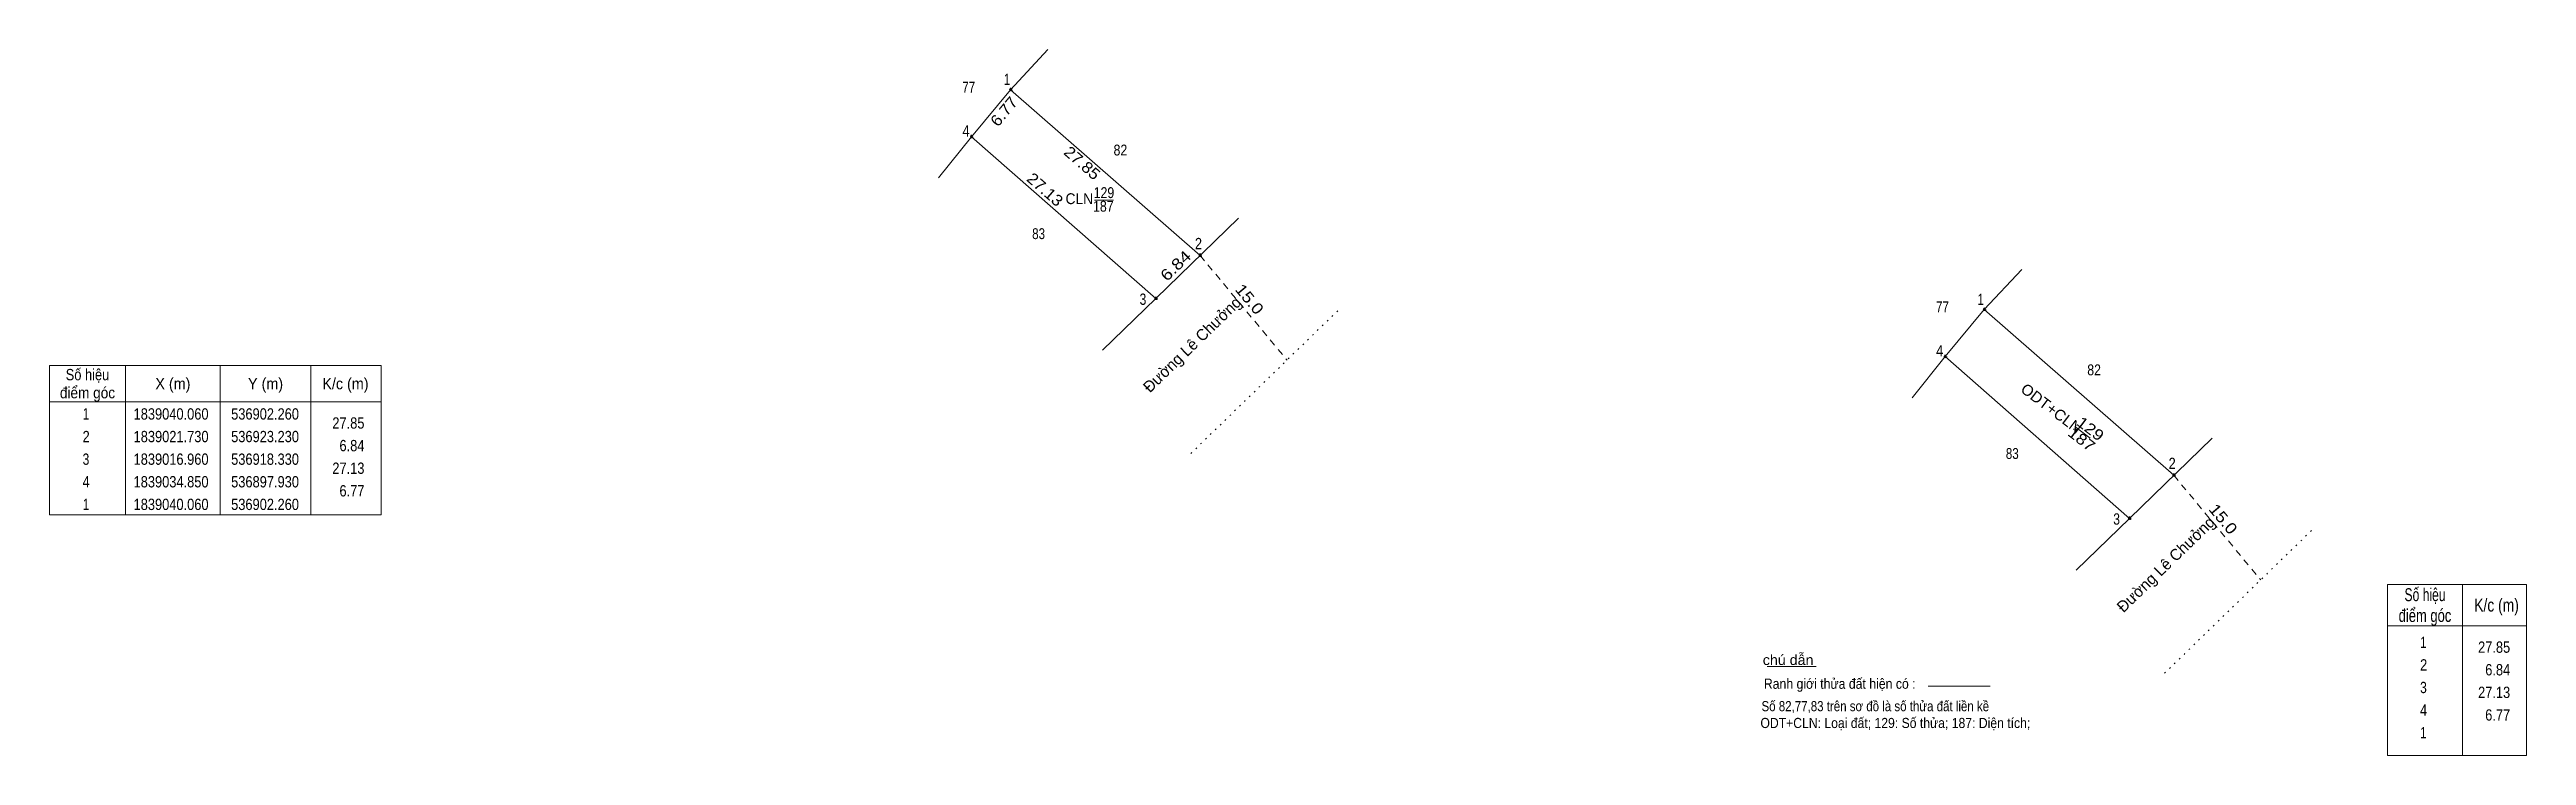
# Model space of a CAD drawing. Header units: metres. Extents: x 536796 to 537070, y 1838966 to 1839044.
import ezdxf
from ezdxf.enums import TextEntityAlignment as Align

# ---------------------------------------------------------------- set-up
doc = ezdxf.new("R2010")
doc.units = ezdxf.units.M
doc.header["$LTSCALE"] = 0.5
doc.linetypes.add('DOTTED', pattern=[1.5, 0.3, -1.2])
doc.linetypes.add('SHORT_DASHED', pattern=[2.7, 1.5, -1.2])
for name, color, linetype, lineweight in [('10', 7, 'Continuous', 13), ('13', 7, 'Continuous', 13), ('17', 7, 'Continuous', 13), ('50', 7, 'DOTTED', 13), ('6', 7, 'Continuous', 13), ('63', 7, 'Continuous', 13)]:
    doc.layers.add(name, color=color, linetype=linetype, lineweight=lineweight)
doc.layers.add('8', color=7, linetype='Continuous')

msp = doc.modelspace()

# ---------------------------------------------------------------- hatches: boundary and pattern name
at = {"layer": '63'}
for points in [[(536902.4309, 1839040.06, 1), (536902.0891, 1839040.06, 1)], [(536898.1009, 1839034.85, 1), (536897.7591, 1839034.85, 1)], [(536923.4009, 1839021.73, 1), (536923.0591, 1839021.73, 1)], [(536918.5009, 1839016.96, 1), (536918.1591, 1839016.96, 1)], [(537010.1809, 1839015.75, 1), (537009.8391, 1839015.75, 1)], [(537005.8509, 1839010.54, 1), (537005.5091, 1839010.54, 1)], [(537031.1509, 1838997.42, 1), (537030.8091, 1838997.42, 1)], [(537026.2509, 1838992.65, 1), (537025.9091, 1838992.65, 1)]]:
    msp.add_hatch(color=256, dxfattribs=at).paths.add_polyline_path(points)

# ---------------------------------------------------------------- linework, layer by layer
at = {"layer": '10'}
for p, q in [((536906.4, 1839044.5), (536902.26, 1839040.06)), ((536897.93, 1839034.85), (536902.26, 1839040.06)), ((536902.26, 1839040.06), (536923.23, 1839021.73)), ((536927.47, 1839025.85), (536918.33, 1839016.96)), ((537014.15, 1839020.19), (537010.01, 1839015.75)), ((537005.68, 1839010.54), (537010.01, 1839015.75)), ((537010.01, 1839015.75), (537030.98, 1838997.42)), ((537035.22, 1839001.54), (537026.08, 1838992.65))]:
    msp.add_line(p, q, dxfattribs=at)
for points in [[(536894.29, 1839030.3), (536897.93, 1839034.85), (536918.33, 1839016.96), (536912.44, 1839011.25)], [(537002.04, 1839005.99), (537005.68, 1839010.54), (537026.08, 1838992.65), (537020.19, 1838986.94)]]:
    msp.add_lwpolyline(points, dxfattribs=at)
at = {"layer": '13'}
for p, q in [((536911.55, 1839027.84), (536913.65, 1839027.84)), ((537020.05, 1839002.81), (537021.72, 1839001.54))]:
    msp.add_line(p, q, dxfattribs=at)
at = {"layer": '17'}
msp.add_line((536986, 1838976.27), (536991.41, 1838976.27), dxfattribs=at)
at = {"layer": '50'}
for p, q in [((536922.21, 1838999.84), (536938.83, 1839015.97)), ((537029.96, 1838975.53), (537046.58, 1838991.66))]:
    msp.add_line(p, q, dxfattribs=at)
at = {"layer": '6'}
msp.add_line((537003.81, 1838974.09), (537010.65, 1838974.09), dxfattribs=at)
at = {"layer": '63', "linetype": 'SHORT_DASHED'}
for p, q in [((536923.23, 1839021.73), (536932.85, 1839010.16)), ((537030.98, 1838997.42), (537040.6, 1838985.85))]:
    msp.add_line(p, q, dxfattribs=at)
at = {"layer": '63'}
for p, q in [((536804.31, 1839009.55), (536804.31, 1838993.05)), ((536814.81, 1839009.55), (536814.81, 1838993.05)), ((536824.81, 1839009.55), (536824.81, 1838993.05)), ((536795.91, 1839005.55), (536832.61, 1839005.55)), ((537054.64, 1838985.35), (537070.01, 1838985.35)), ((537062.92, 1838985.35), (537062.92, 1838966.44)), ((537070.01, 1838985.35), (537070.01, 1838966.44)), ((537054.64, 1838980.76), (537070.01, 1838980.76))]:
    msp.add_line(p, q, dxfattribs=at)
msp.add_lwpolyline([(536795.91, 1839009.55), (536832.61, 1839009.55), (536832.61, 1838993.05), (536795.91, 1838993.05)], close=True, dxfattribs=at)
msp.add_lwpolyline([(537070.01, 1838966.44), (537054.64, 1838966.44), (537054.64, 1838985.35)], dxfattribs=at)
at = {"layer": '63', "linetype": 'DOTTED'}
for centre in [(536902.26, 1839040.06), (536897.93, 1839034.85), (536923.23, 1839021.73), (536918.33, 1839016.96), (537010.01, 1839015.75), (537005.68, 1839010.54), (537030.98, 1838997.42), (537026.08, 1838992.65)]:
    msp.add_circle(centre, 0.1709, dxfattribs=at)

# ---------------------------------------------------------------- texts
at = {"layer": '13'}
for s, width, p in [('CLN', 0.95, (536909.87, 1839027.41)), ('187', 0.85, (536912.525, 1839026.57)), ('129', 0.85, (536912.595, 1839028.08))]:
    msp.add_text(s, height=1.2, dxfattribs=dict(at, width=width)).set_placement(p, align=Align.CENTER)
for s, width, p in [('ODT+CLN', 1.05, (537017.077, 1839004.3412)), ('129', 1.2, (537021.397, 1839002.0898)), ('187', 1.2, (537020.417, 1839000.9274))]:
    msp.add_text(s, height=1.2, rotation=322.775, dxfattribs=dict(at, width=width)).set_placement(p, align=Align.CENTER)
at = {"layer": '6'}
for s, height, width, p in [('chú dẫn', 1.123, 1.05, (536985.5, 1838976.44)), ('Số 82,77,83 trên sơ đồ là số thửa đất liền kề', 1.12, 0.85, (536985.36, 1838971.33)), ('Ranh giới thửa đất hiện có :', 1.126, 0.9, (536985.62, 1838973.81)), ('ODT+CLN: Loại đất; 129: Số thửa; 187: Diện tích;', 1.12, 0.9, (536985.24, 1838969.47))]:
    msp.add_text(s, height=height, dxfattribs=dict(at, width=width)).set_placement(p)
at = {"layer": '63'}
for s, width, p in [(' 1', 0.75, (536902.22, 1839040.58)), (' 4', 0.85, (536897.72, 1839034.87)), (' 2', 0.85, (536923.45, 1839022.42)), (' 3', 0.8, (536917.28, 1839016.27)), (' 1', 0.75, (537009.97, 1839016.27)), (' 4', 0.85, (537005.47, 1839010.56)), ('27.85', 0.85, (536830.76, 1839002.58)), ('6.84', 0.85, (536830.76, 1839000.08)), ('27.13', 0.85, (536830.76, 1838997.58)), (' 2', 0.85, (537031.2, 1838998.11)), ('6.77', 0.85, (536830.76, 1838995.08)), (' 3', 0.8, (537025.03, 1838991.96)), ('27.85', 0.85, (537068.21, 1838977.79)), ('6.84', 0.85, (537068.21, 1838975.29)), ('27.13', 0.85, (537068.21, 1838972.79)), ('6.77', 0.85, (537068.21, 1838970.29))]:
    msp.add_text(s, height=1.25, dxfattribs=dict(at, width=width)).set_placement(p, align=Align.RIGHT)
for s, rotation, width, p in [('6.77', 50.27, 1.1, (536902.0138, 1839037.2505)), ('27.85', 318.843, 1.1, (536909.7687, 1839031.4927)), ('27.13', 318.751, 1.1, (536905.6629, 1839028.5528)), ('6.84', 44.23, 1.2, (536920.9691, 1839020.1509)), ('15.0', 309.742, 1.15, (536928.2209, 1839016.4996)), ('15.0', 309.742, 1.15, (537035.9709, 1838992.1896))]:
    msp.add_text(s, height=1.25, rotation=rotation, dxfattribs=dict(at, width=width)).set_placement(p, align=Align.CENTER)
for p in [(536922.7897, 1839011.4394), (537030.5397, 1838987.1294)]:
    msp.add_text('Đường Lê Chưởng', height=1.25, rotation=44.143, dxfattribs=at).set_placement(p, align=Align.CENTER)
for s, height, width, p in [('Số hiệu', 1.25, 0.85, (536800.11, 1839007.93)), ('X (m)', 1.25, 0.95, (536809.56, 1839006.93)), ('Y (m)', 1.25, 0.95, (536819.815, 1839006.93)), ('K/c (m)', 1.25, 0.95, (536828.655, 1839006.93)), ('điểm góc', 1.25, 0.9, (536800.11, 1839005.93)), (' 1', 1.25, 0.75, (536799.76, 1839003.58)), ('1839040.060', 1.25, 0.85, (536809.36, 1839003.58)), ('536902.260', 1.25, 0.85, (536819.76, 1839003.58)), (' 2', 1.25, 0.85, (536799.765, 1839001.08)), ('1839021.730', 1.25, 0.85, (536809.36, 1839001.08)), ('536923.230', 1.25, 0.85, (536819.76, 1839001.08)), (' 4', 1.25, 0.85, (536799.76, 1838996.08)), (' 3', 1.25, 0.8, (536799.755, 1838998.58)), ('1839016.960', 1.25, 0.85, (536809.36, 1838998.58)), ('1839034.850', 1.25, 0.85, (536809.36, 1838996.08)), ('536918.330', 1.25, 0.85, (536819.76, 1838998.58)), ('536897.930', 1.25, 0.85, (536819.76, 1838996.08)), (' 1', 1.25, 0.75, (536799.76, 1838993.58)), ('1839040.060', 1.25, 0.85, (536809.36, 1838993.58)), ('536902.260', 1.25, 0.85, (536819.76, 1838993.58)), ('Số hiệu', 1.432, 0.7, (537058.785, 1838983.5)), ('K/c (m)', 1.432, 0.8, (537066.7, 1838982.35)), ('điểm góc', 1.432, 0.75, (537058.78, 1838981.2)), (' 1', 1.25, 0.75, (537058.43, 1838978.33)), (' 2', 1.25, 0.85, (537058.435, 1838975.83)), (' 3', 1.25, 0.8, (537058.425, 1838973.33)), (' 4', 1.25, 0.85, (537058.43, 1838970.83)), (' 1', 1.25, 0.75, (537058.43, 1838968.33))]:
    msp.add_text(s, height=height, dxfattribs=dict(at, width=width)).set_placement(p, align=Align.CENTER)
at = {"layer": '8'}
for s, width, p in [('77', 0.8, (536897.63, 1839039.75)), ('82', 0.85, (536914.415, 1839032.79)), ('83', 0.8, (536905.36, 1839023.54)), ('77', 0.8, (537005.38, 1839015.44)), ('82', 0.85, (537022.165, 1839008.48)), ('83', 0.8, (537013.11, 1838999.23))]:
    msp.add_text(s, height=1.2, dxfattribs=dict(at, width=width)).set_placement(p, align=Align.CENTER)

doc.saveas('drawing.dxf')
